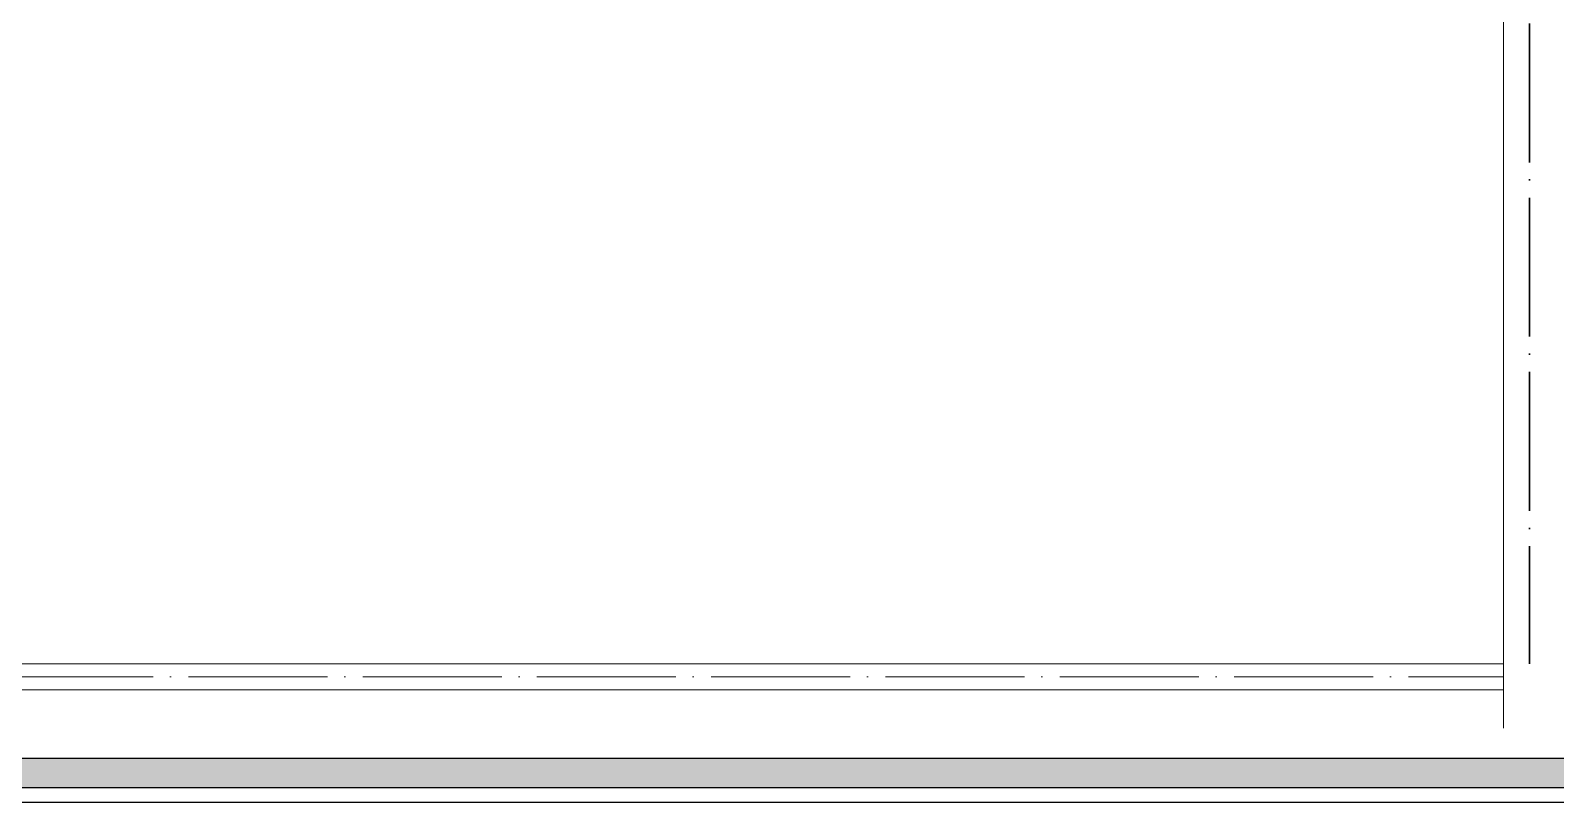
# Model space of a CAD drawing. Header units: millimetres. Extents: x 145796 to 148307, y -176303 to -174465.
# Drawn here: x 147019.7 to 147283.1, y -176303.3 to -176170 of the extents above; entities that cross this region are included whole.
import ezdxf

# ---------------------------------------------------------------- set-up
doc = ezdxf.new("R2010")
doc.units = ezdxf.units.MM
doc.header["$MEASUREMENT"] = 0
doc.linetypes.add('ACAD_ISO04W100', pattern=[30, 24, -3, 0, -3])
for name, color, linetype, lineweight in [('GROUND FLOOR', 7, 'Continuous', 9), ('NAME PLATE', 7, 'Continuous', 25), ('X_PLOT', 1, 'Continuous', 9)]:
    doc.layers.add(name, color=color, linetype=linetype, lineweight=lineweight)

# ---------------------------------------------------------------- blocks, each defined once
blk = doc.blocks.new('LAYOUT FILE')
at = {"layer": 'NAME PLATE', "true_color": 0xd39e00}
h = blk.add_hatch(color=42, dxfattribs=at)
h.paths.add_polyline_path([(3346889.83, -513806.18), (3346889.83, -514260.7), (3347535.56, -514260.7), (3347535.56, -513806.18)])
h.paths.add_polyline_path([(3346894.36, -513810.71), (3347531.03, -513810.71), (3347531.03, -514256.17), (3346894.36, -514256.17)], flags=16)
at = {"layer": 'NAME PLATE', "color": 42, "true_color": 0xd39e00}
for points in [[(3346887.56, -513803.91), (3347537.83, -513803.91), (3347537.83, -514262.96), (3346887.56, -514262.96)], [(3346889.83, -513806.18), (3347535.56, -513806.18), (3347535.56, -514260.7), (3346889.83, -514260.7)], [(3346894.36, -513810.71), (3347531.03, -513810.71), (3347531.03, -514256.17), (3346894.36, -514256.17)]]:
    blk.add_lwpolyline(points, close=True, dxfattribs=at)

msp = doc.modelspace()

# ---------------------------------------------------------------- linework, layer by layer
at = {"layer": 'GROUND FLOOR'}
for p, q in [((147274.12, -175807.59, -0.13), (147274.12, -176290.52, -0.13)), ((146778.37, -176279.39, -0.13), (147274.12, -176279.39, -0.13)), ((146773.87, -176283.89, -0.13), (147274.12, -176283.89, -0.13))]:
    msp.add_line(p, q, dxfattribs=at)
at = {"layer": 'GROUND FLOOR', "color": 1, "linetype": 'ACAD_ISO04W100', "elevation": -0.13}
msp.add_lwpolyline([(147274.12, -175819.14), (146776.12, -175819.14), (146776.12, -176281.64), (147274.12, -176281.64)], dxfattribs=at)
at = {"layer": 'X_PLOT', "linetype": 'ACAD_ISO04W100', "lineweight": 30}
msp.add_line((147278.62, -175807.59, -0.13), (147278.62, -176279.39, -0.13), dxfattribs=at)

# ---------------------------------------------------------------- block references
at = {"layer": 'NAME PLATE', "lineweight": 0, "xscale": 1.118853953940139, "yscale": 1.118853953940139, "zscale": 1.118853953940139}
msp.add_blockref('LAYOUT FILE', (-3597964.09, 399081.82), dxfattribs=at)

doc.saveas('drawing.dxf')
